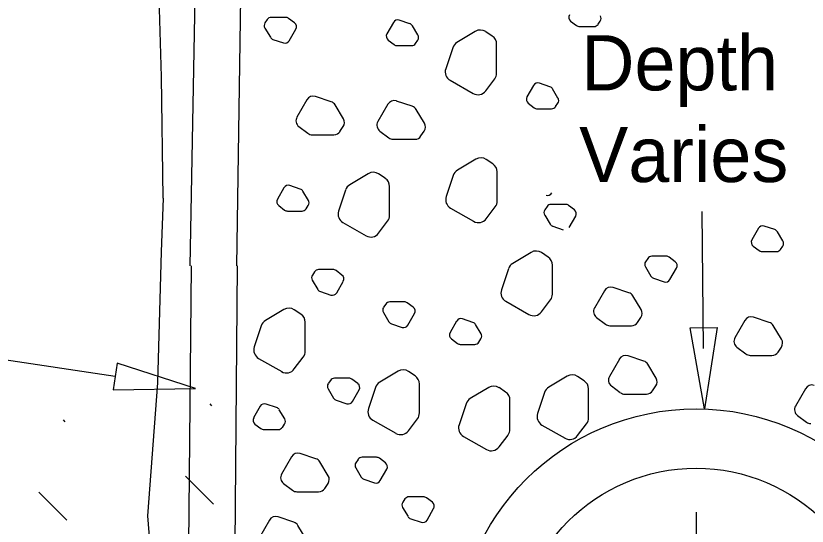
# Model space of a CAD drawing. Extents: x -262 to -177, y 992 to 1102.
# Drawn here: x -228.5 to -212.51, y 1051.9 to 1062.21 of the extents above; entities that cross this region are included whole.
import ezdxf

# ---------------------------------------------------------------- set-up
doc = ezdxf.new("R2010")
doc.units = 0
doc.layers.add('Default', color=7, linetype='Continuous')

# ---------------------------------------------------------------- blocks, each defined once
blk = doc.blocks.new('_X')
for p, q in [((43.7712, 43.4018), (43.7522, 43.4208)), ((43.7868, 42.3919), (43.5005, 42.6781))]:
    blk.add_line(p, q)

msp = doc.modelspace()

# ---------------------------------------------------------------- linework, layer by layer
for p, q in [((-223.941, 1064.168), (-224.042, 1057.161)), ((-224.863, 1063.951), (-224.984, 1057.161)), ((-225.556, 1060.978), (-225.637, 1063.504)), ((-223.424, 1062.137), (-223.468, 1062.07)), ((-223.049, 1062.181), (-223.342, 1062.181)), ((-222.87, 1062.071), (-222.99, 1062.161)), ((-220.871, 1062.081), (-221.004, 1061.848)), ((-220.541, 1062.054), (-220.754, 1062.125)), ((-220.376, 1061.826), (-220.488, 1062.012)), ((-217.29, 1062.107), (-217.17, 1062.017)), ((-217.111, 1061.997), (-216.818, 1061.997)), ((-216.736, 1062.041), (-216.692, 1062.107)), ((-223.471, 1061.965), (-223.359, 1061.78)), ((-222.976, 1061.71), (-222.843, 1061.943)), ((-219.217, 1061.897), (-219.588, 1061.675)), ((-218.873, 1061.804), (-219.006, 1061.892)), ((-223.306, 1061.737), (-223.093, 1061.666)), ((-220.977, 1061.72), (-220.857, 1061.63)), ((-220.423, 1061.654), (-220.379, 1061.721)), ((-220.798, 1061.61), (-220.505, 1061.61)), ((-219.674, 1061.568), (-219.816, 1061.142)), ((-218.786, 1061.054), (-218.786, 1061.64)), ((-225.528, 1058.53), (-225.556, 1060.978)), ((-219.727, 1060.909), (-219.261, 1060.643)), ((-219.006, 1060.695), (-218.825, 1060.936)), ((-218.04, 1060.806), (-218.173, 1060.573)), ((-217.71, 1060.779), (-217.923, 1060.85)), ((-217.546, 1060.551), (-217.657, 1060.736)), ((-222.128, 1060.475), (-222.448, 1060.581)), ((-222.623, 1060.514), (-222.822, 1060.165)), ((-221.881, 1060.132), (-222.048, 1060.411)), ((-220.986, 1060.425), (-221.186, 1060.075)), ((-220.492, 1060.385), (-220.811, 1060.491)), ((-218.147, 1060.445), (-218.026, 1060.355)), ((-217.593, 1060.379), (-217.548, 1060.445)), ((-220.245, 1060.042), (-220.412, 1060.321)), ((-217.967, 1060.335), (-217.674, 1060.335)), ((-222.783, 1059.974), (-222.602, 1059.838)), ((-221.952, 1059.874), (-221.885, 1059.974)), ((-222.513, 1059.809), (-222.074, 1059.809)), ((-221.146, 1059.884), (-220.965, 1059.748)), ((-220.315, 1059.785), (-220.248, 1059.884)), ((-220.877, 1059.719), (-220.438, 1059.719)), ((-219.207, 1059.314), (-219.578, 1059.092)), ((-218.863, 1059.221), (-218.996, 1059.309)), ((-221.382, 1059.022), (-221.753, 1058.799)), ((-221.038, 1058.928), (-221.171, 1059.017)), ((-219.664, 1058.985), (-219.806, 1058.559)), ((-218.776, 1058.471), (-218.776, 1059.057)), ((-222.755, 1058.711), (-222.968, 1058.782)), ((-223.085, 1058.738), (-223.218, 1058.505)), ((-222.59, 1058.483), (-222.702, 1058.669)), ((-221.839, 1058.692), (-221.981, 1058.266)), ((-220.95, 1058.179), (-220.95, 1058.764)), ((-225.528, 1058.53), (-225.568, 1057.44)), ((-223.191, 1058.377), (-223.071, 1058.287)), ((-222.637, 1058.311), (-222.593, 1058.378)), ((-219.717, 1058.326), (-219.251, 1058.06)), ((-218.996, 1058.112), (-218.815, 1058.353)), ((-217.768, 1058.358), (-217.813, 1058.292)), ((-217.394, 1058.402), (-217.686, 1058.402)), ((-217.214, 1058.292), (-217.335, 1058.382)), ((-223.012, 1058.267), (-222.719, 1058.267)), ((-217.815, 1058.186), (-217.704, 1058.001)), ((-217.321, 1057.931), (-217.188, 1058.164)), ((-214.602, 1055.487), (-214.634, 1058.255)), ((-221.892, 1058.033), (-221.426, 1057.767)), ((-221.171, 1057.82), (-220.99, 1058.061)), ((-217.651, 1057.958), (-217.438, 1057.887)), ((-213.495, 1057.918), (-213.628, 1057.685)), ((-213.165, 1057.891), (-213.378, 1057.962)), ((-213, 1057.663), (-213.112, 1057.849)), ((-213.601, 1057.557), (-213.481, 1057.467)), ((-213.047, 1057.491), (-213.003, 1057.558)), ((-225.568, 1057.44), (-225.637, 1054.797)), ((-218.089, 1057.431), (-218.461, 1057.208)), ((-217.746, 1057.337), (-217.879, 1057.426)), ((-215.357, 1057.353), (-215.65, 1057.353)), ((-213.422, 1057.447), (-213.129, 1057.447)), ((-215.732, 1057.309), (-215.776, 1057.243)), ((-215.178, 1057.243), (-215.298, 1057.333)), ((-226.496, 1054.922), (-241.041, 1057.119)), ((-224.963, 1057.16), (-225.081, 1044.553)), ((-224.03, 1057.16), (-224.133, 1044.544)), ((-222.466, 1057.04), (-222.51, 1056.974)), ((-222.091, 1057.084), (-222.384, 1057.084)), ((-221.912, 1056.974), (-222.032, 1057.064)), ((-218.546, 1057.102), (-218.688, 1056.676)), ((-217.658, 1056.588), (-217.658, 1057.174)), ((-215.779, 1057.137), (-215.667, 1056.952)), ((-215.284, 1056.882), (-215.151, 1057.115)), ((-222.513, 1056.868), (-222.401, 1056.683)), ((-215.614, 1056.909), (-215.401, 1056.838)), ((-222.018, 1056.613), (-221.885, 1056.846)), ((-216.113, 1056.616), (-216.433, 1056.723)), ((-222.348, 1056.64), (-222.135, 1056.569)), ((-216.608, 1056.656), (-216.807, 1056.307)), ((-215.866, 1056.274), (-216.033, 1056.552)), ((-221.027, 1056.387), (-221.071, 1056.321)), ((-220.652, 1056.431), (-220.945, 1056.431)), ((-220.472, 1056.321), (-220.593, 1056.411)), ((-218.599, 1056.443), (-218.133, 1056.176)), ((-217.878, 1056.229), (-217.698, 1056.47)), ((-223.086, 1056.277), (-223.458, 1056.054)), ((-222.743, 1056.183), (-222.876, 1056.272)), ((-221.073, 1056.216), (-220.962, 1056.03)), ((-220.579, 1055.961), (-220.446, 1056.194)), ((-219.264, 1056.016), (-219.477, 1056.088)), ((-216.768, 1056.116), (-216.587, 1055.98)), ((-215.937, 1056.016), (-215.87, 1056.116)), ((-213.77, 1056.056), (-213.97, 1055.707)), ((-213.276, 1056.016), (-213.595, 1056.123)), ((-223.543, 1055.948), (-223.685, 1055.522)), ((-222.655, 1055.434), (-222.655, 1056.019)), ((-220.909, 1055.987), (-220.696, 1055.916)), ((-219.594, 1056.043), (-219.727, 1055.81)), ((-219.1, 1055.788), (-219.211, 1055.974)), ((-216.499, 1055.95), (-216.06, 1055.95)), ((-213.029, 1055.674), (-213.196, 1055.952)), ((-219.701, 1055.683), (-219.58, 1055.592)), ((-219.146, 1055.616), (-219.102, 1055.683)), ((-219.521, 1055.572), (-219.228, 1055.572)), ((-213.93, 1055.515), (-213.75, 1055.38)), ((-213.099, 1055.416), (-213.032, 1055.516)), ((-223.596, 1055.288), (-223.13, 1055.022)), ((-222.875, 1055.075), (-222.694, 1055.316)), ((-216.306, 1055.273), (-216.506, 1054.923)), ((-215.812, 1055.233), (-216.131, 1055.339)), ((-213.661, 1055.35), (-213.222, 1055.35)), ((-215.565, 1054.89), (-215.732, 1055.169)), ((-220.778, 1055.029), (-221.149, 1054.806)), ((-220.434, 1054.935), (-220.567, 1055.024)), ((-225.637, 1054.797), (-225.843, 1052.109)), ((-222.146, 1054.844), (-222.191, 1054.778)), ((-221.772, 1054.888), (-222.064, 1054.888)), ((-221.592, 1054.778), (-221.713, 1054.868)), ((-217.36, 1054.93), (-217.732, 1054.707)), ((-217.017, 1054.836), (-217.15, 1054.925)), ((-222.193, 1054.672), (-222.082, 1054.487)), ((-221.699, 1054.417), (-221.566, 1054.65)), ((-221.235, 1054.7), (-221.377, 1054.273)), ((-220.347, 1054.186), (-220.347, 1054.771)), ((-218.947, 1054.702), (-219.319, 1054.479)), ((-218.604, 1054.608), (-218.737, 1054.697)), ((-216.929, 1054.087), (-216.929, 1054.672)), ((-216.466, 1054.732), (-216.286, 1054.596)), ((-215.635, 1054.633), (-215.569, 1054.732)), ((-212.545, 1054.676), (-212.745, 1054.326)), ((-217.817, 1054.6), (-217.959, 1054.174)), ((-216.197, 1054.567), (-215.758, 1054.567)), ((-223.564, 1054.322), (-223.697, 1054.089)), ((-223.234, 1054.295), (-223.447, 1054.366)), ((-222.029, 1054.444), (-221.815, 1054.373)), ((-219.404, 1054.372), (-219.546, 1053.946)), ((-218.516, 1053.859), (-218.516, 1054.444)), ((-223.069, 1054.067), (-223.181, 1054.252)), ((-221.288, 1054.04), (-220.822, 1053.774)), ((-220.567, 1053.827), (-220.386, 1054.068)), ((-212.705, 1054.135), (-212.525, 1054)), ((-223.67, 1053.961), (-223.55, 1053.871)), ((-223.491, 1053.851), (-223.198, 1053.851)), ((-223.116, 1053.895), (-223.072, 1053.962)), ((-217.87, 1053.941), (-217.404, 1053.675)), ((-217.149, 1053.728), (-216.968, 1053.968)), ((-219.457, 1053.713), (-218.991, 1053.447)), ((-218.736, 1053.5), (-218.555, 1053.74)), ((-222.437, 1053.261), (-222.757, 1053.367)), ((-222.932, 1053.3), (-223.131, 1052.951)), ((-222.19, 1052.918), (-222.357, 1053.196)), ((-221.587, 1053.246), (-221.632, 1053.18)), ((-221.213, 1053.29), (-221.506, 1053.29)), ((-221.033, 1053.18), (-221.154, 1053.27)), ((-221.634, 1053.074), (-221.523, 1052.889)), ((-221.14, 1052.819), (-221.007, 1053.052)), ((-223.092, 1052.76), (-222.911, 1052.624)), ((-222.26, 1052.66), (-222.194, 1052.76)), ((-221.47, 1052.846), (-221.257, 1052.775)), ((-222.822, 1052.594), (-222.383, 1052.594)), ((-220.639, 1052.447), (-220.683, 1052.381)), ((-220.265, 1052.491), (-220.557, 1052.491)), ((-220.085, 1052.381), (-220.205, 1052.471)), ((-220.686, 1052.275), (-220.575, 1052.09)), ((-220.192, 1052.02), (-220.059, 1052.253)), ((-225.843, 1052.109), (-225.637, 1049.628)), ((-222.884, 1051.978), (-223.204, 1052.085)), ((-214.755, 1052.182), (-214.755, 1051.49)), ((-223.379, 1052.018), (-223.578, 1051.668)), ((-222.637, 1051.635), (-222.804, 1051.914)), ((-220.521, 1052.047), (-220.308, 1051.976))]:
    msp.add_line(p, q)
for points in [[(-214.875, 1055.909), (-214.329, 1055.915), (-214.583, 1054.272), (-214.583, 1054.272)], [(-226.455, 1055.193), (-226.537, 1054.652), (-224.874, 1054.677), (-224.874, 1054.677)]]:
    msp.add_lwpolyline(points, close=True)
for radius in [4.855, 3.656]:
    msp.add_circle((-214.755, 1049.413), radius)
for centre, radius, start, end in [((-223.342, 1062.082), 0.0984, 90, 146.3249), ((-223.049, 1062.082), 0.0984, 53.1145, 90), ((-217.231, 1062.186), 0.0984, 150.2691, 233.1145), ((-216.774, 1062.162), 0.0984, 326.3249, 30.9494), ((-223.386, 1062.016), 0.0984, 146.3249, 210.9494), ((-222.929, 1061.992), 0.0984, 330.2691, 53.1145), ((-220.785, 1062.032), 0.0984, 71.5553, 150.2691), ((-220.572, 1061.961), 0.0984, 30.9494, 71.5553), ((-217.111, 1062.095), 0.0984, 233.1145, 270), ((-216.818, 1062.095), 0.0984, 270, 326.3249), ((-220.918, 1061.799), 0.0984, 150.2691, 233.1145), ((-220.461, 1061.775), 0.0984, 326.3249, 30.9494), ((-219.116, 1061.729), 0.197, 56.3249, 120.9494), ((-223.275, 1061.83), 0.0984, 210.9494, 251.5553), ((-223.062, 1061.759), 0.0984, 251.5553, 330.2691), ((-220.505, 1061.709), 0.0984, 270, 326.3249), ((-219.487, 1061.506), 0.197, 120.9494, 161.5553), ((-218.983, 1061.64), 0.197, 0, 56.3249), ((-220.798, 1061.709), 0.0984, 233.1145, 270), ((-219.629, 1061.08), 0.197, 161.5553, 240.2691), ((-218.983, 1061.054), 0.197, 323.1145, 0), ((-217.955, 1060.757), 0.0984, 71.5553, 150.2691), ((-219.163, 1060.814), 0.197, 240.2691, 323.1145), ((-217.741, 1060.686), 0.0984, 30.9494, 71.5553), ((-222.495, 1060.441), 0.148, 71.5553, 150.2691), ((-218.088, 1060.524), 0.0984, 150.2691, 233.1145), ((-217.63, 1060.5), 0.0984, 326.3249, 30.9494), ((-222.175, 1060.335), 0.148, 30.9494, 71.5553), ((-220.858, 1060.351), 0.148, 71.5553, 150.2691), ((-220.538, 1060.245), 0.148, 30.9494, 71.5553), ((-217.674, 1060.433), 0.0984, 270, 326.3249), ((-217.967, 1060.433), 0.0984, 233.1145, 270), ((-222.694, 1060.092), 0.148, 150.2691, 233.1145), ((-222.008, 1060.056), 0.148, 326.3249, 30.9494), ((-221.058, 1060.002), 0.148, 150.2691, 233.1145), ((-220.371, 1059.966), 0.148, 326.3249, 30.9494), ((-222.513, 1059.956), 0.148, 233.1145, 270), ((-222.074, 1059.956), 0.148, 270, 326.3249), ((-220.877, 1059.866), 0.148, 233.1145, 270), ((-220.438, 1059.866), 0.148, 270, 326.3249), ((-219.106, 1059.146), 0.197, 56.3249, 120.9494), ((-218.972, 1059.057), 0.197, 0, 56.3249), ((-221.28, 1058.853), 0.197, 56.3249, 120.9494), ((-219.477, 1058.923), 0.197, 120.9494, 161.5553), ((-222.999, 1058.689), 0.0984, 71.5553, 150.2691), ((-221.652, 1058.63), 0.197, 120.9494, 161.5553), ((-221.147, 1058.764), 0.197, 0, 56.3249), ((-222.786, 1058.618), 0.0984, 30.9494, 71.5553), ((-217.757, 1058.681), 0.0984, 251.5553, 330.2691), ((-223.132, 1058.456), 0.0984, 150.2691, 233.1145), ((-222.675, 1058.432), 0.0984, 326.3249, 30.9494), ((-219.619, 1058.497), 0.197, 161.5553, 240.2691), ((-218.972, 1058.471), 0.197, 323.1145, 0), ((-222.719, 1058.366), 0.0984, 270, 326.3249), ((-217.686, 1058.304), 0.0984, 90, 146.3249), ((-217.394, 1058.304), 0.0984, 53.1145, 90), ((-223.012, 1058.366), 0.0984, 233.1145, 270), ((-221.794, 1058.204), 0.197, 161.5553, 240.2691), ((-221.147, 1058.179), 0.197, 323.1145, 0), ((-217.731, 1058.237), 0.0984, 146.3249, 210.9494), ((-217.273, 1058.213), 0.0984, 330.2691, 53.1145), ((-219.153, 1058.231), 0.197, 240.2691, 323.1145), ((-217.619, 1058.051), 0.0984, 210.9494, 251.5553), ((-221.328, 1057.938), 0.197, 240.2691, 323.1145), ((-213.409, 1057.869), 0.0984, 71.5553, 150.2691), ((-213.196, 1057.798), 0.0984, 30.9494, 71.5553), ((-213.542, 1057.636), 0.0984, 150.2691, 233.1145), ((-213.085, 1057.612), 0.0984, 326.3249, 30.9494), ((-217.988, 1057.262), 0.197, 56.3249, 120.9494), ((-217.855, 1057.174), 0.197, 0, 56.3249), ((-215.65, 1057.255), 0.0984, 90, 146.3249), ((-215.357, 1057.255), 0.0984, 53.1145, 90), ((-213.422, 1057.546), 0.0984, 233.1145, 270), ((-213.129, 1057.546), 0.0984, 270, 326.3249), ((-218.36, 1057.04), 0.197, 120.9494, 161.5553), ((-215.694, 1057.188), 0.0984, 146.3249, 210.9494), ((-215.237, 1057.164), 0.0984, 330.2691, 53.1145), ((-222.384, 1056.986), 0.0984, 90, 146.3249), ((-222.091, 1056.986), 0.0984, 53.1145, 90), ((-222.428, 1056.919), 0.0984, 146.3249, 210.9494), ((-221.971, 1056.895), 0.0984, 330.2691, 53.1145), ((-215.583, 1057.002), 0.0984, 210.9494, 251.5553), ((-215.37, 1056.931), 0.0984, 251.5553, 330.2691), ((-216.48, 1056.583), 0.148, 71.5553, 150.2691), ((-222.317, 1056.733), 0.0984, 210.9494, 251.5553), ((-222.104, 1056.662), 0.0984, 251.5553, 330.2691), ((-218.502, 1056.613), 0.197, 161.5553, 240.2691), ((-217.855, 1056.588), 0.197, 323.1145, 0), ((-216.16, 1056.476), 0.148, 30.9494, 71.5553), ((-220.945, 1056.333), 0.0984, 90, 146.3249), ((-220.652, 1056.333), 0.0984, 53.1145, 90), ((-222.985, 1056.108), 0.197, 56.3249, 120.9494), ((-220.989, 1056.266), 0.0984, 146.3249, 210.9494), ((-220.531, 1056.242), 0.0984, 330.2691, 53.1145), ((-218.036, 1056.347), 0.197, 240.2691, 323.1145), ((-216.679, 1056.234), 0.148, 150.2691, 233.1145), ((-215.993, 1056.198), 0.148, 326.3249, 30.9494), ((-222.852, 1056.019), 0.197, 0, 56.3249), ((-219.508, 1055.994), 0.0984, 71.5553, 150.2691), ((-213.642, 1055.983), 0.148, 71.5553, 150.2691), ((-223.356, 1055.885), 0.197, 120.9494, 161.5553), ((-220.878, 1056.08), 0.0984, 210.9494, 251.5553), ((-220.665, 1056.009), 0.0984, 251.5553, 330.2691), ((-219.295, 1055.923), 0.0984, 30.9494, 71.5553), ((-216.499, 1056.098), 0.148, 233.1145, 270), ((-216.06, 1056.098), 0.148, 270, 326.3249), ((-213.322, 1055.876), 0.148, 30.9494, 71.5553), ((-219.641, 1055.761), 0.0984, 150.2691, 233.1145), ((-219.184, 1055.737), 0.0984, 326.3249, 30.9494), ((-219.521, 1055.671), 0.0984, 233.1145, 270), ((-219.228, 1055.671), 0.0984, 270, 326.3249), ((-213.842, 1055.633), 0.148, 150.2691, 233.1145), ((-213.155, 1055.598), 0.148, 326.3249, 30.9494), ((-223.499, 1055.459), 0.197, 161.5553, 240.2691), ((-222.852, 1055.434), 0.197, 323.1145, 0), ((-213.222, 1055.498), 0.148, 270, 326.3249), ((-216.178, 1055.199), 0.148, 71.5553, 150.2691), ((-213.661, 1055.498), 0.148, 233.1145, 270), ((-215.858, 1055.093), 0.148, 30.9494, 71.5553), ((-223.033, 1055.193), 0.197, 240.2691, 323.1145), ((-220.676, 1054.86), 0.197, 56.3249, 120.9494), ((-217.259, 1054.761), 0.197, 56.3249, 120.9494), ((-222.109, 1054.723), 0.0984, 146.3249, 210.9494), ((-222.064, 1054.79), 0.0984, 90, 146.3249), ((-221.772, 1054.79), 0.0984, 53.1145, 90), ((-221.651, 1054.699), 0.0984, 330.2691, 53.1145), ((-221.048, 1054.637), 0.197, 120.9494, 161.5553), ((-220.543, 1054.771), 0.197, 0, 56.3249), ((-217.126, 1054.672), 0.197, 0, 56.3249), ((-216.378, 1054.85), 0.148, 150.2691, 233.1145), ((-215.691, 1054.814), 0.148, 326.3249, 30.9494), ((-218.846, 1054.533), 0.197, 56.3249, 120.9494), ((-217.63, 1054.538), 0.197, 120.9494, 161.5553), ((-215.758, 1054.714), 0.148, 270, 326.3249), ((-212.417, 1054.603), 0.148, 71.5553, 150.2691), ((-221.997, 1054.537), 0.0984, 210.9494, 251.5553), ((-219.217, 1054.31), 0.197, 120.9494, 161.5553), ((-218.713, 1054.444), 0.197, 0, 56.3249), ((-216.197, 1054.714), 0.148, 233.1145, 270), ((-223.478, 1054.273), 0.0984, 71.5553, 150.2691), ((-221.784, 1054.466), 0.0984, 251.5553, 330.2691), ((-212.617, 1054.253), 0.148, 150.2691, 233.1145), ((-223.265, 1054.202), 0.0984, 30.9494, 71.5553), ((-221.19, 1054.211), 0.197, 161.5553, 240.2691), ((-220.543, 1054.186), 0.197, 323.1145, 0), ((-217.772, 1054.112), 0.197, 161.5553, 240.2691), ((-223.611, 1054.04), 0.0984, 150.2691, 233.1145), ((-223.154, 1054.016), 0.0984, 326.3249, 30.9494), ((-217.126, 1054.087), 0.197, 323.1145, 0), ((-212.436, 1054.118), 0.148, 233.1145, 270), ((-223.491, 1053.95), 0.0984, 233.1145, 270), ((-223.198, 1053.95), 0.0984, 270, 326.3249), ((-220.724, 1053.945), 0.197, 240.2691, 323.1145), ((-219.359, 1053.884), 0.197, 161.5553, 240.2691), ((-218.713, 1053.859), 0.197, 323.1145, 0), ((-217.307, 1053.846), 0.197, 240.2691, 323.1145), ((-218.894, 1053.618), 0.197, 240.2691, 323.1145), ((-222.803, 1053.227), 0.148, 71.5553, 150.2691), ((-222.484, 1053.12), 0.148, 30.9494, 71.5553), ((-221.55, 1053.125), 0.0984, 146.3249, 210.9494), ((-221.506, 1053.191), 0.0984, 90, 146.3249), ((-221.213, 1053.191), 0.0984, 53.1145, 90), ((-221.092, 1053.101), 0.0984, 330.2691, 53.1145), ((-223.003, 1052.878), 0.148, 150.2691, 233.1145), ((-222.317, 1052.842), 0.148, 326.3249, 30.9494), ((-221.438, 1052.939), 0.0984, 210.9494, 251.5553), ((-221.225, 1052.868), 0.0984, 251.5553, 330.2691), ((-222.822, 1052.742), 0.148, 233.1145, 270), ((-222.383, 1052.742), 0.148, 270, 326.3249), ((-220.602, 1052.326), 0.0984, 146.3249, 210.9494), ((-220.557, 1052.393), 0.0984, 90, 146.3249), ((-220.265, 1052.393), 0.0984, 53.1145, 90), ((-220.144, 1052.302), 0.0984, 330.2691, 53.1145), ((-223.251, 1051.945), 0.148, 71.5553, 150.2691), ((-220.49, 1052.14), 0.0984, 210.9494, 251.5553), ((-222.931, 1051.838), 0.148, 30.9494, 71.5553), ((-220.277, 1052.069), 0.0984, 251.5553, 330.2691)]:
    msp.add_arc(centre, radius, start, end)

# ---------------------------------------------------------------- block references
at = {"xscale": 1.968503937007874, "yscale": 1.968503937007874}
for p in [(-310.703, 968.893), (-313.668, 968.57)]:
    msp.add_blockref('_X', p, dxfattribs=at)

# ---------------------------------------------------------------- texts
at = {"layer": 'Default'}
for s, p in [('Depth', (-217.078, 1060.706)), ('Varies', (-217.12, 1058.853))]:
    msp.add_text(s, height=1.1155, dxfattribs=at).set_placement(p)

doc.saveas('drawing.dxf')
